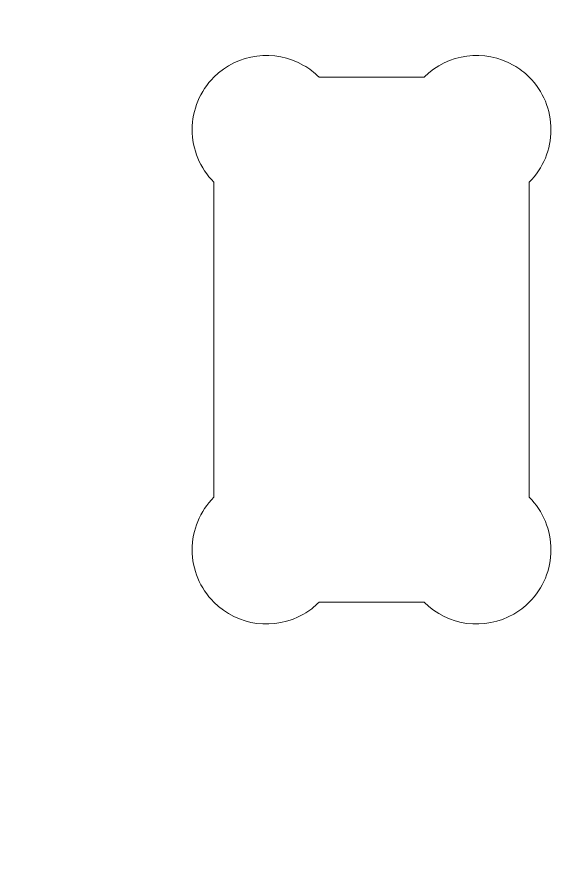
# Model space of a CAD drawing. Header units: millimetres. Extents: x 1623 to 2804, y 183 to 729.
# Drawn here: x 2654.32 to 2664.68, y 249.12 to 265.25 of the extents above; entities that cross this region are included whole.
import ezdxf

# ---------------------------------------------------------------- set-up
doc = ezdxf.new("R2010")
doc.units = ezdxf.units.MM
doc.header["$MEASUREMENT"] = 0
doc.layers.add('Camada 1', color=7, linetype='Continuous')

msp = doc.modelspace()

# ---------------------------------------------------------------- linework, layer by layer
at = {"layer": 'Camada 1', "color": 70, "lineweight": 9}
msp.add_open_spline([(2644.0724, 354.1061), (2644.0724, 354.1061), (2804.0724, 354.1061), (2804.0724, 354.1061), (2804.0724, 354.1061), (2804.0724, 354.1061), (2804.0724, 234.1061), (2804.0724, 234.1061), (2804.0724, 234.1061), (2804.0724, 234.1061), (2664.0724, 234.1061), (2664.0724, 234.1061), (2664.0724, 234.1061), (2664.0724, 234.1061), (2644.0724, 234.1061), (2644.0724, 234.1061), (2644.0724, 234.1061), (2644.0724, 234.1061), (2644.0724, 354.1061), (2644.0724, 354.1061)], degree=3, knots=[0, 0, 0, 0, 0.1666667, 0.1666667, 0.1666667, 0.1666667, 0.3333333, 0.3333333, 0.3333333, 0.3333333, 0.5, 0.5, 0.5, 0.5, 0.6666667, 0.6666667, 0.6666667, 0.6666667, 1, 1, 1, 1], dxfattribs=at)
at = {"layer": 'Camada 1', "color": 2, "lineweight": 9}
msp.add_open_spline([(2660.0724, 264.1061), (2660.0724, 264.1061), (2662.0724, 264.1061), (2662.0724, 264.1061), (2662.0724, 264.1061), (2662.5254, 264.5588), (2663.225, 264.6512), (2663.7795, 264.3308), (2663.7795, 264.3308), (2663.8865, 264.269), (2663.985, 264.1935), (2664.0724, 264.1061), (2664.0724, 264.1061), (2664.3376, 263.8405), (2664.4865, 263.4805), (2664.4862, 263.1052), (2664.4862, 263.1052), (2664.486, 262.7299), (2664.338, 262.3713), (2664.0724, 262.1061), (2664.0724, 262.1061), (2664.0724, 262.1061), (2664.0724, 256.1061), (2664.0724, 256.1061), (2664.0724, 256.1061), (2664.3376, 255.8405), (2664.4865, 255.4805), (2664.4862, 255.1052), (2664.4862, 255.1052), (2664.486, 254.7299), (2664.338, 254.3713), (2664.0724, 254.1061), (2664.0724, 254.1061), (2663.985, 254.0187), (2663.8865, 253.9432), (2663.7795, 253.8814), (2663.7795, 253.8814), (2663.2248, 253.5614), (2662.5251, 253.6531), (2662.0724, 254.1061), (2662.0724, 254.1061), (2662.0724, 254.1061), (2660.0724, 254.1061), (2660.0724, 254.1061), (2660.0724, 254.1061), (2659.985, 254.0187), (2659.8865, 253.9432), (2659.7795, 253.8814), (2659.7795, 253.8814), (2659.2248, 253.5614), (2658.5251, 253.6531), (2658.0724, 254.1061), (2658.0724, 254.1061), (2657.8071, 254.3714), (2657.6581, 254.7309), (2657.6582, 255.1061), (2657.6582, 255.1061), (2657.6582, 255.4813), (2657.8071, 255.8408), (2658.0724, 256.1061), (2658.0724, 256.1061), (2658.0724, 256.1061), (2658.0724, 262.1061), (2658.0724, 262.1061), (2658.0724, 262.1061), (2657.8071, 262.3714), (2657.6581, 262.7309), (2657.6582, 263.1061), (2657.6582, 263.1061), (2657.6582, 263.4813), (2657.8071, 263.8408), (2658.0724, 264.1061), (2658.0724, 264.1061), (2658.5254, 264.5588), (2659.225, 264.6512), (2659.7795, 264.3308), (2659.7795, 264.3308), (2659.8865, 264.269), (2659.985, 264.1935), (2660.0724, 264.1061)], degree=3, knots=[0, 0, 0, 0, 0.047619, 0.047619, 0.047619, 0.047619, 0.0952381, 0.0952381, 0.0952381, 0.0952381, 0.1428571, 0.1428571, 0.1428571, 0.1428571, 0.1904762, 0.1904762, 0.1904762, 0.1904762, 0.2380952, 0.2380952, 0.2380952, 0.2380952, 0.2857143, 0.2857143, 0.2857143, 0.2857143, 0.3333333, 0.3333333, 0.3333333, 0.3333333, 0.3809524, 0.3809524, 0.3809524, 0.3809524, 0.4285714, 0.4285714, 0.4285714, 0.4285714, 0.4761905, 0.4761905, 0.4761905, 0.4761905, 0.5238095, 0.5238095, 0.5238095, 0.5238095, 0.5714286, 0.5714286, 0.5714286, 0.5714286, 0.6190476, 0.6190476, 0.6190476, 0.6190476, 0.6666667, 0.6666667, 0.6666667, 0.6666667, 0.7142857, 0.7142857, 0.7142857, 0.7142857, 0.7619048, 0.7619048, 0.7619048, 0.7619048, 0.8095238, 0.8095238, 0.8095238, 0.8095238, 0.8571429, 0.8571429, 0.8571429, 0.8571429, 0.9047619, 0.9047619, 0.9047619, 0.9047619, 1, 1, 1, 1], dxfattribs=at)

doc.saveas('drawing.dxf')
